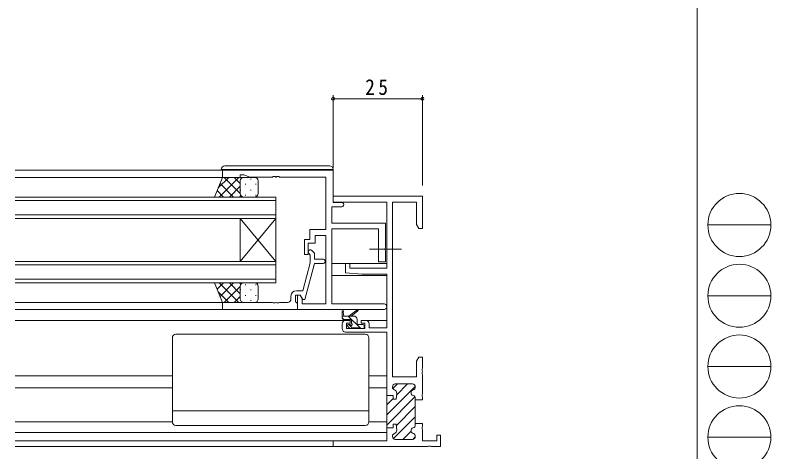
# Model space of a CAD drawing. Units: millimetres on the paper. Extents: x -420 to 373, y -297 to 267.
# Drawn here: x 161.4 to 372.9, y -137.1 to -14.9 of the extents above; entities that cross this region are included whole.
import ezdxf

# ---------------------------------------------------------------- set-up
doc = ezdxf.new("R2010")
doc.units = ezdxf.units.MM
doc.linetypes.add('CHAIN2', pattern=[12, 9, -1, 1, -1])
for name, color, linetype, lineweight in [('0-1_YKK_ZWAK', 7, 'Continuous', 9), ('0-3_YKK_11', 7, 'Continuous', 9), ('0-4_YKK_12', 2, 'Continuous', 9), ('0-5_YKK_13', 4, 'Continuous', 9), ('0-7_YKK_D', 6, 'Continuous', 9)]:
    doc.layers.add(name, color=color, linetype=linetype, lineweight=lineweight)
doc.styles.add('ＭＳ ゴシック', font='')
doc.styles.get('ＭＳ ゴシック').set_extended_font_data('MS Gothic')

msp = doc.modelspace()

# ---------------------------------------------------------------- linework, layer by layer
at = {"layer": '0-1_YKK_ZWAK'}
for p, q in [((352.3, 264.4), (352.3, -260.6)), ((355.276, -73.616), (372.916, -73.616)), ((355.276, -93.412), (372.916, -93.412)), ((355.276, -113.208), (372.916, -113.208)), ((355.276, -133.004), (372.916, -133.004))]:
    msp.add_line(p, q, dxfattribs=at)
for centre in [(364.096, -73.616), (364.096, -93.412), (364.096, -113.208), (364.096, -133.004)]:
    msp.add_circle(centre, 8.82, dxfattribs=at)
at = {"layer": '0-3_YKK_11'}
for p, q in [((219.411, -58.289), (219.411, -60.289)), ((250.411, -58.289), (219.411, -58.289)), ((250.411, -67.289), (250.411, -58.289)), ((219.411, -60.289), (224.411, -60.289)), ((224.411, -59.589), (225.411, -59.589)), ((224.411, -60.289), (224.411, -59.589)), ((225.411, -59.589), (227.06, -60.189)), ((227.06, -60.189), (233.453, -60.189)), ((233.453, -60.189), (233.636, -60.069)), ((233.636, -60.069), (234.186, -60.069)), ((234.186, -60.069), (234.37, -60.189)), ((234.37, -60.189), (234.453, -60.189)), ((234.453, -60.189), (234.636, -60.069)), ((234.636, -60.069), (235.186, -60.069)), ((235.186, -60.069), (235.37, -60.189)), ((235.37, -60.189), (248.411, -60.189)), ((248.411, -60.189), (248.411, -74.889)), ((250.411, -65.589), (275.411, -65.589)), ((250.411, -67.219), (250.411, -65.589)), ((265.411, -67.219), (250.411, -67.219)), ((252.811, -67.289), (250.411, -67.289)), ((265.411, -85.689), (265.411, -67.219)), ((273.781, -67.219), (267.041, -67.219)), ((267.041, -67.219), (267.041, -116.089)), ((273.781, -73.498), (273.781, -67.219)), ((275.411, -65.589), (275.411, -74.589)), ((250.041, -68.489), (252.811, -68.489)), ((250.041, -73.089), (250.041, -68.489)), ((265.111, -73.089), (250.041, -73.089)), ((265.111, -79.931), (265.111, -73.089)), ((274.411, -74.589), (273.781, -73.498)), ((243.911, -74.889), (243.911, -77.689)), ((248.411, -74.889), (243.911, -74.889)), ((250.041, -74.719), (263.111, -74.719)), ((250.041, -95.659), (250.041, -74.719)), ((263.111, -74.719), (263.111, -83.889)), ((275.411, -74.589), (274.411, -74.589)), ((242.411, -77.689), (242.411, -81.889)), ((243.911, -77.689), (242.411, -77.689)), ((245.411, -76.519), (248.411, -76.519)), ((245.411, -78.689), (245.411, -76.519)), ((248.411, -76.519), (248.411, -95.659)), ((243.411, -78.689), (245.411, -78.689)), ((243.411, -81.889), (243.411, -78.689)), ((264.991, -80.114), (265.111, -79.931)), ((264.991, -80.664), (264.991, -80.114)), ((242.411, -81.889), (243.411, -81.889)), ((244.011, -82.038), (243.587, -81.613)), ((244.011, -84.228), (244.011, -82.038)), ((244.436, -80.765), (245.211, -81.541)), ((245.211, -81.541), (245.211, -83.189)), ((265.111, -80.847), (264.991, -80.664)), ((265.111, -83.889), (265.111, -80.847)), ((241.932, -91.989), (244.011, -84.228)), ((245.21, -84.389), (242.504, -94.489)), ((247.611, -84.389), (245.21, -84.389)), ((245.211, -83.189), (247.611, -83.189)), ((253.911, -84.389), (255.111, -84.389)), ((253.911, -86.996), (253.911, -84.389)), ((255.111, -84.389), (255.111, -85.689)), ((263.111, -83.889), (265.111, -83.889)), ((255.111, -85.689), (265.411, -85.689)), ((258.411, -87.389), (253.911, -86.996)), ((265.411, -87.389), (258.411, -87.389)), ((265.411, -102.389), (265.411, -87.389)), ((240.111, -91.989), (241.932, -91.989)), ((238.611, -94.289), (238.611, -93.489)), ((239.911, -93.289), (239.911, -95.089)), ((241.211, -93.289), (239.911, -93.289)), ((239.911, -95.089), (240.111, -95.289)), ((240.411, -93.289), (240.411, -97.289)), ((241.211, -93.289), (240.411, -93.289)), ((241.904, -94.489), (241.211, -93.289)), ((241.711, -94.155), (241.211, -93.289)), ((241.711, -95.659), (241.711, -94.155)), ((242.504, -94.489), (241.904, -94.489)), ((219.411, -95.289), (233.453, -95.289)), ((219.411, -97.289), (219.411, -95.289)), ((240.411, -97.289), (219.411, -97.289)), ((233.453, -95.289), (233.636, -95.409)), ((233.636, -95.409), (234.186, -95.409)), ((234.186, -95.409), (234.37, -95.289)), ((234.37, -95.289), (234.453, -95.289)), ((234.453, -95.289), (234.636, -95.409)), ((234.636, -95.409), (235.186, -95.409)), ((235.186, -95.409), (235.37, -95.289)), ((235.37, -95.289), (237.611, -95.289)), ((240.111, -95.289), (240.411, -95.589)), ((240.411, -95.589), (240.411, -97.289)), ((240.411, -97.289), (264.596, -97.289)), ((248.411, -95.659), (241.711, -95.659)), ((264.596, -95.659), (250.041, -95.659)), ((252.911, -102.589), (252.911, -101.289)), ((253.911, -100.289), (255.211, -100.289)), ((254.111, -101.089), (254.111, -102.589)), ((255.211, -101.089), (254.111, -101.089)), ((255.211, -100.289), (255.211, -101.089)), ((258.211, -100.289), (259.511, -100.289)), ((258.211, -101.089), (258.211, -100.289)), ((259.311, -101.089), (258.211, -101.089)), ((259.311, -102.589), (259.311, -101.089)), ((260.511, -101.289), (260.511, -102.389)), ((265.411, -103.589), (253.911, -103.589)), ((254.111, -102.589), (259.311, -102.589)), ((260.511, -102.389), (265.411, -102.389)), ((265.411, -121.339), (265.411, -103.589)), ((273.781, -111.681), (274.411, -110.589)), ((273.781, -116.089), (273.781, -111.681)), ((274.411, -110.589), (275.411, -110.589)), ((275.411, -110.589), (275.411, -113.631)), ((275.411, -113.631), (275.291, -113.814)), ((275.291, -113.814), (275.291, -114.364)), ((267.041, -116.089), (273.781, -116.089)), ((275.291, -114.364), (275.411, -114.548)), ((275.411, -114.631), (275.291, -114.814)), ((275.291, -114.814), (275.291, -115.364)), ((275.291, -115.364), (275.411, -115.548)), ((275.411, -114.548), (275.411, -114.631)), ((275.411, -115.548), (275.411, -120.881)), ((267.119, -119.391), (268.42, -118.089)), ((267.811, -118.089), (272.611, -118.089)), ((272.611, -118.089), (267.811, -118.089)), ((268.142, -121.196), (271.248, -118.089)), ((265.411, -126.755), (273.402, -118.765)), ((267.011, -118.99), (267.011, -118.889)), ((267.011, -118.889), (267.011, -118.99)), ((273.411, -118.889), (273.411, -118.99)), ((273.411, -118.99), (273.411, -118.889)), ((265.411, -121.098), (265.416, -121.093)), ((265.411, -121.339), (267.211, -121.339)), ((265.411, -130.639), (265.411, -121.339)), ((265.411, -130.639), (265.411, -121.339)), ((267.211, -121.339), (265.411, -121.339)), ((265.411, -129.583), (273.305, -121.69)), ((265.411, -123.926), (267.221, -122.116)), ((267.211, -121.339), (267.211, -122.339)), ((267.211, -122.339), (267.211, -121.339)), ((267.211, -122.339), (268.011, -122.339)), ((268.011, -122.339), (267.211, -122.339)), ((268.011, -122.339), (268.206, -120.63)), ((268.206, -120.63), (268.011, -122.339)), ((273.411, -122.089), (273.411, -122.489)), ((273.411, -122.489), (273.411, -122.089)), ((273.411, -122.489), (273.411, -129.189)), ((275.411, -122.489), (273.411, -122.489)), ((275.411, -120.881), (275.291, -121.064)), ((275.291, -121.064), (275.291, -121.614)), ((275.291, -121.614), (275.411, -121.798)), ((275.411, -121.798), (275.411, -122.489)), ((268.06, -129.763), (273.411, -124.412)), ((267.272, -133.38), (273.411, -127.24)), ((265.411, -130.339), (267.211, -130.339)), ((265.411, -133.959), (265.411, -130.339)), ((267.211, -130.339), (265.711, -130.339)), ((267.211, -129.339), (267.211, -130.339)), ((268.011, -129.339), (267.211, -129.339)), ((267.211, -129.339), (268.011, -129.339)), ((267.211, -130.339), (267.211, -129.339)), ((268.206, -131.049), (268.011, -129.339)), ((268.011, -129.339), (268.206, -131.049)), ((273.411, -129.189), (273.411, -129.59)), ((273.411, -129.189), (275.411, -129.189)), ((273.411, -129.59), (273.411, -129.189)), ((275.411, -129.881), (275.291, -130.064)), ((275.291, -130.064), (275.291, -130.614)), ((275.291, -130.614), (275.411, -130.798)), ((275.411, -129.189), (275.411, -129.881)), ((275.411, -130.798), (275.411, -133.959)), ((267.011, -132.789), (267.011, -132.689)), ((267.011, -132.689), (267.011, -132.789)), ((269.891, -133.589), (272.221, -131.259)), ((272.727, -133.581), (273.403, -132.905)), ((273.411, -132.689), (273.411, -132.789)), ((273.411, -132.789), (273.411, -132.689)), ((279.411, -132.389), (280.411, -132.389)), ((279.411, -133.959), (279.411, -132.389)), ((280.411, -132.389), (280.411, -135.589)), ((250.411, -133.959), (265.411, -133.959)), ((250.411, -135.589), (250.411, -133.959)), ((272.611, -133.589), (267.811, -133.589)), ((267.811, -133.589), (272.611, -133.589)), ((275.411, -133.959), (279.411, -133.959)), ((276.953, -135.589), (250.411, -135.589)), ((276.953, -135.589), (250.411, -135.589)), ((277.136, -135.469), (276.953, -135.589)), ((277.686, -135.469), (277.136, -135.469)), ((277.87, -135.589), (277.686, -135.469)), ((280.411, -135.589), (277.87, -135.589))]:
    msp.add_line(p, q, dxfattribs=at)
for centre, radius, start, end in [((252.811, -67.889), 0.6, 269.99998, 90), ((244.011, -81.189), 0.6, 44.99998, 225), ((247.611, -83.789), 0.6, 269.99998, 90), ((240.111, -93.489), 1.5, 90, 179.99998), ((237.611, -94.289), 1, 270, 359.99998), ((264.596, -96.474), 0.815, 269.99998, 90), ((253.911, -101.289), 1, 90, 179.99998), ((259.511, -101.289), 1, 0, 89.99998), ((253.911, -102.589), 1, 180, 269.99998), ((267.811, -118.889), 0.8, 90, 179.99998), ((267.811, -118.889), 0.8, 90, 179.99998), ((272.611, -118.889), 0.8, 0, 89.99998), ((272.611, -118.889), 0.8, 0, 89.99998), ((267.811, -118.99), 0.8, 180.00002, 255.52251), ((267.811, -118.99), 0.8, 180.00002, 255.52251), ((267.411, -120.539), 0.8, 353.49696, 75.52246), ((267.411, -120.539), 0.8, 353.49696, 75.52246), ((273.011, -120.539), 0.8, 104.47751, 255.52248), ((273.011, -120.539), 0.8, 104.47751, 255.52248), ((272.611, -118.99), 0.8, 284.47748, 359.99997), ((272.611, -118.99), 0.8, 284.47748, 359.99997), ((272.611, -122.089), 0.8, 0.00002, 75.52251), ((272.611, -122.089), 0.8, 0.00002, 75.52251), ((267.411, -131.139), 0.8, 284.47752, 6.50302), ((267.411, -131.139), 0.8, 284.47752, 6.50302), ((273.011, -131.139), 0.8, 104.47751, 255.52248), ((273.011, -131.139), 0.8, 104.47751, 255.52248), ((272.611, -129.59), 0.8, 284.47748, 359.99997), ((272.611, -129.59), 0.8, 284.47748, 359.99997), ((267.811, -132.689), 0.8, 104.47748, 179.99997), ((267.811, -132.689), 0.8, 104.47748, 179.99997), ((267.811, -132.789), 0.8, 180, 269.99998), ((267.811, -132.789), 0.8, 180, 269.99998), ((272.611, -132.789), 0.8, 270, 359.99998), ((272.611, -132.789), 0.8, 270, 359.99998), ((272.611, -132.689), 0.8, 0.00002, 75.52251), ((272.611, -132.689), 0.8, 0.00002, 75.52251)]:
    msp.add_arc(centre, radius, start, end, dxfattribs=at)
at = {"layer": '0-4_YKK_12'}
for p, q in [((219.711, -58.289), (161.411, -58.289)), ((219.911, -60.289), (161.411, -60.289)), ((234.411, -65.789), (161.411, -65.789)), ((234.411, -66.789), (161.411, -66.789)), ((234.411, -70.789), (161.411, -70.789)), ((234.411, -71.789), (161.411, -71.789)), ((234.411, -71.789), (224.411, -83.789)), ((234.411, -83.789), (224.411, -71.789)), ((224.411, -83.789), (224.411, -71.789)), ((234.411, -83.789), (161.411, -83.789)), ((234.411, -89.789), (234.411, -83.789)), ((265.411, -84.389), (250.041, -84.389)), ((234.411, -84.789), (161.411, -84.789)), ((234.411, -88.789), (161.411, -88.789)), ((265.411, -87.789), (250.041, -87.789)), ((234.411, -89.789), (161.411, -89.789)), ((219.911, -95.289), (161.411, -95.289)), ((219.711, -97.289), (161.411, -97.289)), ((253.911, -100.289), (161.411, -100.289)), ((265.411, -100.289), (259.511, -100.289)), ((205.411, -115.789), (161.411, -115.789)), ((265.411, -115.789), (260.411, -115.789)), ((205.411, -119.189), (161.411, -119.189)), ((265.411, -119.189), (260.411, -119.189)), ((265.411, -131.689), (161.411, -131.689)), ((250.711, -133.959), (161.411, -133.959)), ((250.711, -135.589), (161.411, -135.589))]:
    msp.add_line(p, q, dxfattribs=at)
msp.add_lwpolyline([(234.411, -83.789), (234.411, -71.789), (234.411, -65.789)], dxfattribs=at)
at = {"layer": '0-5_YKK_13'}
for p, q in [((220.111, -57.089), (249.411, -57.089)), ((219.111, -58.089), (219.111, -58.289)), ((250.411, -58.089), (249.911, -58.089)), ((250.411, -59.013), (250.411, -58.089)), ((217.254, -65.789), (219.411, -60.289)), ((221.214, -60.289), (218.248, -63.255)), ((224.043, -60.289), (218.543, -65.789)), ((219.411, -60.289), (225.411, -60.289)), ((224.368, -64.766), (219.891, -60.289)), ((224.411, -61.981), (222.719, -60.289)), ((224.411, -61.289), (224.411, -64.789)), ((224.411, -61.289), (224.411, -64.389)), ((224.501, -60.875), (224.501, -60.909)), ((228.411, -60.289), (225.411, -60.289)), ((227.331, -60.709), (227.331, -60.909)), ((229.411, -64.789), (229.411, -61.289)), ((222.562, -65.789), (218.749, -61.977)), ((224.411, -62.75), (221.371, -65.789)), ((225.916, -62.124), (225.916, -62.324)), ((228.746, -62.124), (228.746, -62.324)), ((219.734, -65.789), (217.953, -64.009)), ((224.606, -65.383), (224.199, -65.789)), ((224.501, -63.739), (224.501, -63.939)), ((225.916, -65.154), (225.916, -65.354)), ((227.331, -63.739), (227.331, -63.939)), ((228.746, -65.154), (228.746, -65.354)), ((225.411, -65.789), (217.411, -65.789)), ((225.391, -65.789), (225.39, -65.788)), ((225.411, -65.789), (228.411, -65.789)), ((217.254, -89.789), (219.411, -95.289)), ((225.411, -89.789), (217.411, -89.789)), ((219.734, -89.789), (217.953, -91.57)), ((224.043, -95.289), (218.543, -89.789)), ((222.562, -89.789), (218.749, -93.602)), ((224.368, -90.812), (219.891, -95.289)), ((224.411, -92.829), (221.371, -89.789)), ((224.606, -90.196), (224.199, -89.789)), ((224.411, -94.289), (224.411, -90.789)), ((225.391, -89.789), (225.39, -89.79)), ((225.411, -89.789), (228.411, -89.789)), ((225.916, -90.424), (225.916, -90.224)), ((228.746, -90.424), (228.746, -90.224)), ((229.411, -90.789), (229.411, -94.289)), ((221.214, -95.289), (218.248, -92.323)), ((224.411, -94.289), (224.411, -91.189)), ((224.501, -91.839), (224.501, -91.639)), ((227.331, -91.839), (227.331, -91.639)), ((224.411, -93.598), (222.719, -95.289)), ((224.501, -94.704), (224.501, -94.669)), ((225.916, -93.454), (225.916, -93.254)), ((227.331, -94.869), (227.331, -94.669)), ((228.746, -93.454), (228.746, -93.254)), ((219.411, -95.289), (225.411, -95.289)), ((228.411, -95.289), (225.411, -95.289)), ((252.911, -99.789), (252.911, -97.79)), ((256.111, -99.089), (252.911, -99.089)), ((253.211, -97.963), (253.41, -99.089)), ((257.944, -102.389), (254.644, -99.089)), ((254.811, -99.089), (257.029, -97.407)), ((255.411, -99.089), (257.231, -97.688)), ((253.399, -100.089), (252.911, -99.602)), ((255.211, -100.089), (253.211, -100.089)), ((254.711, -101.489), (255.05, -101.489)), ((255.885, -102.575), (254.799, -101.489)), ((255.511, -101.028), (255.511, -100.389)), ((257.111, -101.189), (257.111, -100.089)), ((257.411, -101.489), (258.811, -101.489)), ((254.999, -102.501), (254.499, -102.001)), ((255.811, -102.589), (255.211, -102.589)), ((258.111, -102.389), (256.011, -102.389)), ((258.811, -102.589), (258.311, -102.589)), ((259.111, -101.789), (259.111, -102.289)), ((205.411, -128.689), (205.411, -105.189)), ((259.411, -104.189), (206.411, -104.189)), ((260.411, -128.689), (260.411, -105.189)), ((260.411, -125.649), (205.411, -125.649)), ((205.411, -128.689), (161.411, -128.689)), ((265.411, -128.689), (260.411, -128.689)), ((259.411, -129.689), (206.411, -129.689))]:
    msp.add_line(p, q, dxfattribs=at)
at = {"layer": '0-5_YKK_13', "linetype": 'CHAIN2'}
msp.add_line((269.541, -80.389), (260.611, -80.389), dxfattribs=at)
at = {"layer": '0-5_YKK_13'}
msp.add_lwpolyline([(249.911, -58.089), (219.611, -58.089), (219.111, -58.089)], dxfattribs=at)
for centre, radius, start, end in [((220.111, -58.089), 1, 90, 180), ((249.411, -58.089), 1, 0, 90), ((225.411, -61.289), 1, 90.00009, 180.00009), ((225.411, -61.289), 1, 90.00009, 180.00009), ((228.411, -61.289), 1, 0.00009, 90.00009), ((225.411, -64.789), 1, 180.00009, 270.00009), ((228.411, -64.789), 1, 270.00009, 0.00009), ((225.411, -90.789), 1, 89.99989, 179.99989), ((228.411, -90.789), 1, 359.99989, 89.99989), ((225.411, -94.289), 1, 179.99989, 269.99989), ((225.411, -94.289), 1, 179.99989, 269.99989), ((228.411, -94.289), 1, 269.99989, 359.99989), ((257.211, -97.489), 0.2, 275.58287, 155.58287), ((253.111, -97.79), 0.2, 300, 180), ((256.111, -100.089), 1, 0, 90), ((253.211, -99.789), 0.3, 180, 270), ((254.711, -101.789), 0.3, 90, 225), ((255.05, -101.789), 0.3, 33.05573, 90), ((255.211, -100.389), 0.3, 0, 90), ((255.511, -101.489), 0.25, 213.05573, 56.94426), ((255.811, -101.028), 0.3, 180, 236.94426), ((257.411, -101.189), 0.3, 180, 270), ((258.811, -101.789), 0.3, 0, 90), ((255.211, -102.289), 0.3, 225, 270), ((255.811, -102.389), 0.2, 270, 0), ((258.311, -102.389), 0.2, 180, 270), ((258.811, -102.289), 0.3, 270, 0), ((206.411, -105.189), 1, 90, 180), ((259.411, -105.189), 1, 0, 90), ((206.411, -128.689), 1, 180, 270), ((259.411, -128.689), 1, 270, 0)]:
    msp.add_arc(centre, radius, start, end, dxfattribs=at)
at = {"layer": '0-7_YKK_D'}
for p, q in [((250.411, -57.689), (250.411, -37.289)), ((275.411, -62.589), (275.411, -37.289)), ((275.411, -38.289), (250.411, -38.289))]:
    msp.add_line(p, q, dxfattribs=at)
for centre in [(250.411, -38.289), (275.411, -38.289)]:
    msp.add_circle(centre, 0.425, dxfattribs=at)

# ---------------------------------------------------------------- texts
at = {"layer": '0-7_YKK_D', "color": 3, "insert": (259.391, -37.289), "char_height": 4.399, "attachment_point": 7, "style": 'ＭＳ ゴシック'}
msp.add_mtext('\\T1.36;\\W0.9;25', dxfattribs=at)

doc.saveas('drawing.dxf')
